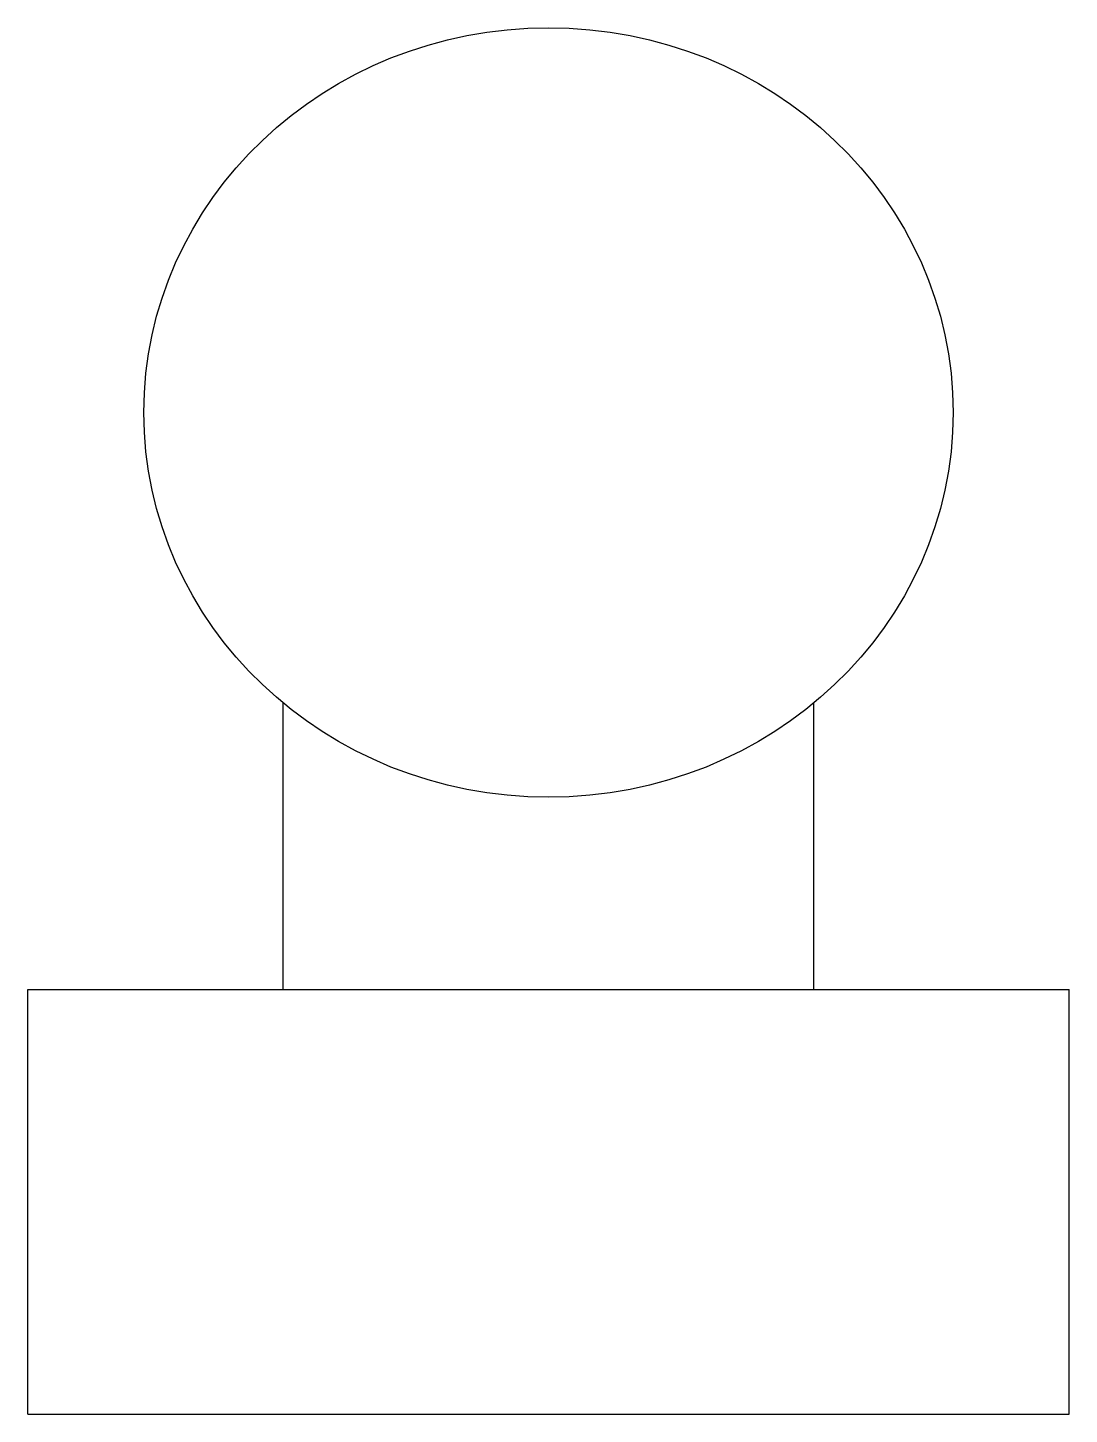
# Model space of a CAD drawing. Header units: inches. Extents: x 113.9 to 133.5, y -521.1 to -495.
import ezdxf

# ---------------------------------------------------------------- set-up
doc = ezdxf.new("R2010")
doc.units = ezdxf.units.IN
doc.header["$MEASUREMENT"] = 0
doc.layers.get('0').update_dxf_attribs({"color": 2, "lineweight": 9})

msp = doc.modelspace()

# ---------------------------------------------------------------- linework, layer by layer
at = {"lineweight": 30}
for p, q in [((118.725, -513.104), (118.725, -507.703)), ((128.725, -513.104), (128.725, -507.703)), ((113.912, -521.104), (113.912, -513.104)), ((113.912, -513.104), (133.537, -513.104)), ((133.537, -521.104), (133.537, -513.104)), ((113.912, -521.104), (133.537, -521.104))]:
    msp.add_line(p, q, dxfattribs=at)
msp.add_ellipse((123.725, -502.229), major_axis=(7.625, 0), ratio=0.95082, dxfattribs=at)

doc.saveas('drawing.dxf')
